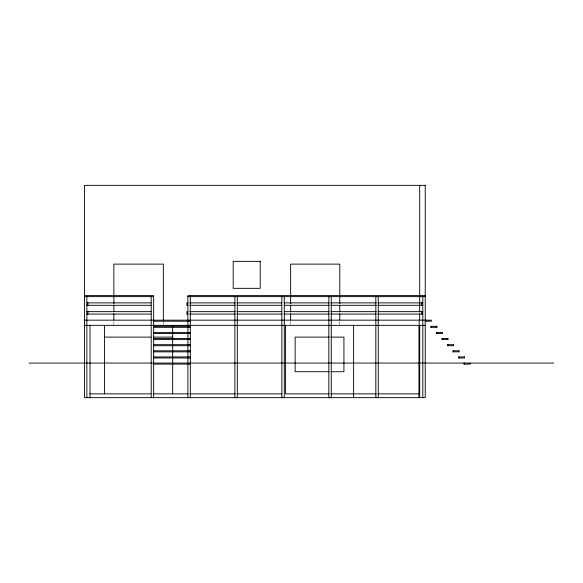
<?xml version="1.0" encoding="UTF-8"?>
<svg xmlns="http://www.w3.org/2000/svg" width="583" height="583" viewBox="0 0 583 583"><rect width="100%" height="100%" fill="white"/><g stroke="black" fill="none" stroke-linecap="round" stroke-linejoin="round"><path stroke-width="0.44" stroke-dasharray="2.92 2.19" d="M419.694 321.065L419.694 324.673M418.958 321.029L418.958 324.491M339.772 321.75L339.772 324.454M290.647 321.75L290.647 324.454M163.327 321.75L163.327 324.454M113.853 321.75L113.853 324.454"/><path stroke-width="0.87" d="M84.448 295.603L153.642 295.603L153.642 397.657M425.226 295.603L187.894 295.603L187.894 397.657M84.448 296.638L153.642 296.638M187.894 296.638L425.226 296.638M86.867 302.869L150.931 302.869M187.894 302.869L186.851 302.869L186.851 305.295L187.894 305.295M189.715 302.869L235.24 302.869M237.062 302.869L281.676 302.869M284.409 302.869L329.023 302.869M330.845 302.869L376.37 302.869M378.185 302.869L422.806 302.869M86.867 305.295L150.931 305.295M189.715 305.295L235.24 305.295M237.062 305.295L281.676 305.295M284.409 305.295L329.023 305.295M330.845 305.295L376.37 305.295M378.185 305.295L422.806 305.295M86.867 311.65L150.931 311.65M187.894 311.65L186.851 311.65L186.851 314.069L187.894 314.069M189.715 311.65L235.24 311.65M237.062 311.65L281.676 311.65M284.409 311.65L329.023 311.65M330.845 311.65L376.37 311.65M378.185 311.65L422.806 311.65M86.867 314.069L150.931 314.069M189.715 314.069L235.24 314.069M237.062 314.069L281.676 314.069M284.409 314.069L329.023 314.069M330.845 314.069L376.37 314.069M378.185 314.069L422.806 314.069M84.448 320.162L431.384 320.162L431.384 321.204L425.226 321.204M153.642 321.204L190.313 321.204M84.448 325.35L425.226 325.35M153.642 326.291L190.313 326.291M153.642 327.333L190.313 327.333M153.642 332.419L190.313 332.419M153.642 333.461L190.313 333.461M104.517 337.12L150.859 337.12M153.584 337.12L172.67 337.12M329.468 337.12L295.144 337.12L295.144 371.714L329.468 371.714M331.275 337.12L343.926 337.12L343.926 371.714L331.275 371.714M153.642 338.548L190.313 338.548M153.642 339.59L190.313 339.59M153.642 344.677L190.313 344.677M153.642 345.719L190.313 345.719M153.642 350.806L190.313 350.806M153.642 351.848L190.313 351.848M153.642 356.934L190.313 356.934M153.642 357.977L190.313 357.977M29.15 363.063L553.85 363.063M153.642 364.098L190.313 364.098M89.986 393.853L150.859 393.853M153.584 393.853L188.134 393.853M189.949 393.853L235.43 393.853M237.245 393.853L281.815 393.853M329.074 393.853L285.451 393.853L285.451 325.35M330.889 393.853L376.297 393.853M378.112 393.853L418.958 393.853M470.124 363.063L470.124 364.098L463.959 364.098L463.959 363.063M464.585 363.063L464.585 364.098M459.054 356.934L459.054 357.977M453.523 350.806L453.523 351.848M447.984 344.677L447.984 345.719M447.358 338.548L447.358 339.59M442.453 338.548L442.453 339.59M436.922 332.419L436.922 333.461M436.295 326.291L436.295 327.333M431.384 326.291L431.384 327.333M425.852 320.162L425.852 321.204M422.806 296.638L422.806 397.657M421.764 302.869L421.764 305.295M421.764 311.65L421.764 314.069M419.694 185.343L419.694 312.022M419.694 313.829L419.694 320.162M419.694 324.673L419.694 397.657M418.958 325.35L418.951 397.657M378.243 296.638L378.243 397.657M375.824 296.638L375.824 397.657M353.611 325.35L353.604 397.657M339.772 303.743L339.772 264.121L290.647 264.121L290.647 303.743M339.772 305.543L339.772 311.847M339.772 313.647L339.772 319.95M331.261 296.638L331.261 397.657M328.841 296.638L328.841 397.657M290.647 305.543L290.647 311.847M290.647 313.647L290.647 319.95M284.278 296.638L284.278 397.657M281.859 296.638L281.859 397.657M237.296 296.638L237.296 397.657M234.876 296.638L234.876 397.657M190.313 295.603L190.313 397.657M172.67 325.35L172.67 393.853M163.327 319.95L163.327 264.121L113.853 264.121L113.853 303.743M151.223 296.638L151.223 397.657M113.853 305.543L113.853 311.847M113.853 313.647L113.853 319.95M104.517 325.35L104.517 393.853M89.986 325.35L89.986 397.657M87.909 302.869L87.909 305.295M87.909 311.65L87.909 314.069M86.867 296.638L86.867 397.657M425.226 185.343L84.448 185.343L84.448 397.657L425.226 397.657L425.226 185.343M260.2 261.352L233.215 261.352L233.215 288.337L260.2 288.337L260.2 261.352M436.922 326.291L430.757 326.291L430.757 327.333L436.922 327.333L436.922 326.291M442.453 332.419L436.295 332.419L436.295 333.461L442.453 333.461L442.453 332.419M447.984 338.548L441.827 338.548L441.827 339.59L447.984 339.59L447.984 338.548M453.523 344.677L447.358 344.677L447.358 345.719L453.523 345.719L453.523 344.677M459.054 350.806L452.896 350.806L452.896 351.848L459.054 351.848L459.054 350.806M464.585 356.934L458.427 356.934L458.427 357.977L464.585 357.977L464.585 356.934"/></g></svg>
